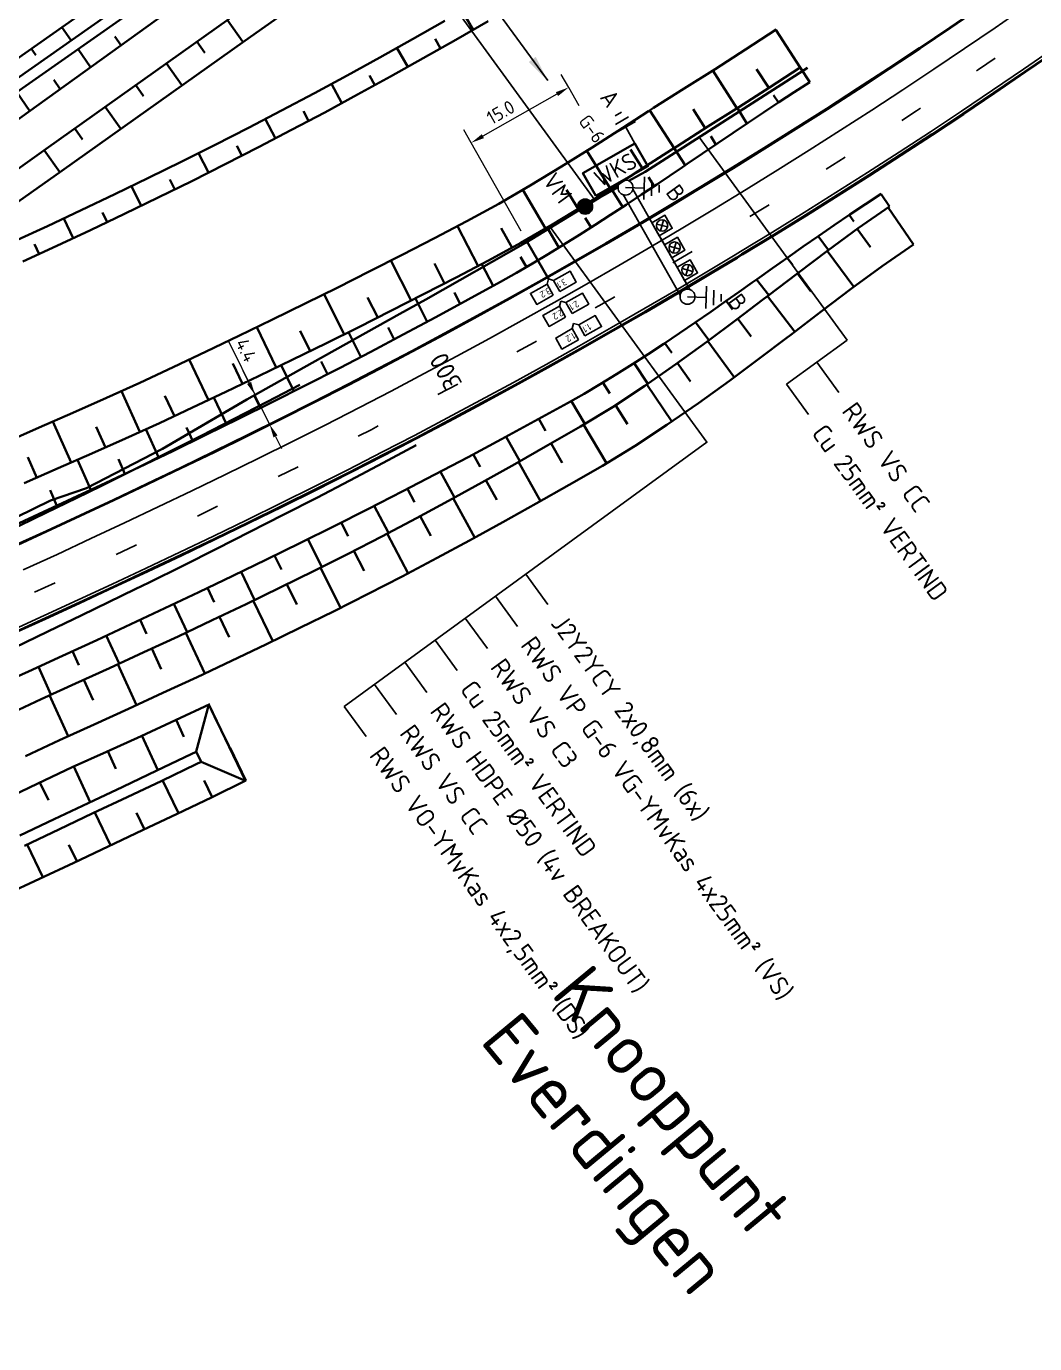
# Model space of a CAD drawing. Header units: metres. Extents: x 134219 to 139178, y 438661 to 444352.
# Drawn here: x 135447.2 to 135582, y 443415.4 to 443591.3 of the extents above; entities that cross this region are included whole.
import ezdxf
from ezdxf.enums import TextEntityAlignment as Align

# ---------------------------------------------------------------- set-up
doc = ezdxf.new("R2010")
doc.units = ezdxf.units.M
doc.linetypes.add('13strp', pattern=[4, 1, -3])
doc.linetypes.add('39strp', pattern=[12, 3, -9])
doc.layers.get('DEFPOINTS').update_dxf_attribs({"color": 193})
for name, color, linetype, lineweight in [('N-WE-AM-KILOMETRERING-S', 7, 'Continuous', 25), ('N-WE-KL-DATA-S', 10, 'Continuous', 25), ('N-WE-KL-DATA-T18', 1, 'Continuous', 18), ('N-WE-KL-DATA-T25', 7, 'Continuous', 25), ('N-WE-KL-ET_AARDING-S', 7, 'Continuous', 25), ('N-WE-KL-ET_AARDING_AARDELECTRODE-T18', 10, 'Continuous', 18), ('N-WE-KL-ET_AARDING_AARDELECTRODE-T25', 7, 'Continuous', 25), ('N-WE-KL-ET_HULPSTUK_MOF-S', 10, 'Continuous', 25), ('N-WE-KL-ET_LS_OV_KABEL-G', 10, 'KL-LS-OV-N', 35), ('N-WE-KL-ET_LS_OV_KABEL-M', 7, 'Continuous', 18), ('N-WE-KL-ET_LS_OV_KABEL-T25', 7, 'Continuous', 25), ('N-WE-KL-ET_LS_OV_KAST-G', 10, 'Continuous', 35), ('N-WE-KL-MONITORING-T18', 1, 'Continuous', 25), ('N-WE-VW-BEWEGWIJZERING_DRAAGCONSTRUCTIE-PORTAAL-S', 10, 'Continuous', 25), ('N-WE-VW-BEWEGWIJZERING_DRAAGCONSTRUCTIE_PORTAAL_POER-S', 7, 'Continuous', 25), ('N-WE-VW-VS-S', 160, 'Continuous', 25), ('N-WE-VW-VS-T18', 10, 'Continuous', 18), ('N-WE-VW-VS-T25', 7, 'Continuous', 25), ('Utd-geleiderail-nw', 8, 'glm a2ee v014$0$f2m40080', 35), ('Utd-ondergr-bs', 8, 'Continuous', 35), ('Utd-ondergr-nw', 8, '13strp', 35), ('X-XX-AL-AANPIJLING-G', 7, 'Continuous', 18), ('X-XX-AL-AANPIJLING-S', 7, 'Continuous', 25)]:
    doc.layers.add(name, color=color, linetype=linetype, lineweight=lineweight)
doc.layers.add('N-WE-KL-MONITORING-T25', color=2, linetype='Continuous')
doc.layers.add('Utd-weg-nw', color=8, linetype='Continuous')
doc.styles.add('alm a2ee v011$0$Iso-rtw', font='NLCS-ISO.ttf')
doc.styles.add('dtm a2ee v011$0$10001819$0$rtw_iso', font='NLCS-ISO.ttf')
doc.styles.add('ISO18', font='NLCS-ISO.ttf')
doc.styles.add('ISO25', font='NLCS-ISO.ttf')
doc.styles.add('NLCS-ISO', font='NLCS-ISO.ttf')
doc.styles.add('NLCS_18', font='NLCS-ISO.ttf', dxfattribs={"height": 1.8})
doc.linetypes.add('glm a2ee v014$0$f2m40080', pattern='A,2,-1,[160,RTW.shx,S=0.5,R=0,X=0,Y=0],-1', length=4)
doc.linetypes.add('KL-LS-OV-N', pattern='A,4,-1,[103,NLCS.SHX,S=0.75,R=0,X=0,Y=0],-1,4,-1.5,["0V",Standard,S=1,R=0,X=0,Y=-0.5],-3', length=14.5)
doc.dimstyles.new('NLCS_t18_pijl_Dimension_l3_h1', dxfattribs={"dimtxt": 1.8, "dimasz": 1.8, "dimexe": 2, "dimexo": 2, "dimgap": 0.7, "dimtad": 1, "dimdec": 1, "dimzin": 0, "dimdsep": 46, "dimtxsty": 'NLCS_18', "dimcen": 2.5, "dimdle": 2, "dimclrd": 256, "dimclre": 256, "dimclrt": 256, "dimadec": 1, "dimazin": 0, "dimtfac": 1, "dimtdec": 1, "dimtofl": 0, "dimtmove": 1, "dimatfit": 0, "dimfxl": 0, "dimtolj": 1, "dimtzin": 0, "dimlwd": 18, "dimlwe": 18, "dimarcsym": 0})
doc.dimstyles.new('UTD', dxfattribs={"dimtxt": 1.8, "dimasz": 1.8, "dimexe": 0, "dimexo": 0, "dimgap": 0.5, "dimtad": 1, "dimdec": 1, "dimzin": 1, "dimdsep": 46, "dimtxsty": 'ISO18', "dimcen": 2.5, "dimclrd": 256, "dimclre": 256, "dimclrt": 1, "dimadec": 0, "dimazin": 0, "dimtfac": 1, "dimtdec": 1, "dimtmove": 0, "dimatfit": 3, "dimfxl": 0, "dimlwd": -1, "dimlwe": -1, "dimarcsym": 0})

# ---------------------------------------------------------------- blocks, each defined once
blk = doc.blocks.new('SVW-TDI_HULP_DETECTIELUS-SO')
blk.add_line((0.5, 0.5), (0, 0))
at = {"color": 0, "linetype": 'ByBlock'}
blk.add_lwpolyline([(0.5, 2.19), (3.04, 2.19), (3.04, 0.5), (0.5, 0.5)], close=True, dxfattribs=at)
at = {"layer": 'N-WE-VW-VS-T18', "linetype": 'ByBlock', "style": 'NLCS-ISO', "flags": 1}
for tag, p in [('OMSCHRIJVING_LEGENDA', (7.74, -6.19)), ('NABIJ_PORTAAL', (7.74, -9.98)), ('LOCATIE', (7.74, -13.76)), ('RIJSTROKEN', (7.74, -17.55)), ('OVERIGE_OPMERKING(EN)_1', (7.74, -21.33)), ('OVERIGE_OPMERKING(EN)_2', (7.74, -25.11))]:
    blk.add_attdef(tag, p, '', height=1.8, dxfattribs=at)
at = {"layer": 'N-WE-VW-VS-T25', "linetype": 'ByBlock', "style": 'NLCS-ISO'}
blk.add_attdef('LUSNUMMER', text='', height=1.8, dxfattribs=at).set_placement((2.26, 1.35), align=Align.MIDDLE)
blk = doc.blocks.new('SVW-BEWEGWIJZERING_DRAAGCONSTRUCTIE_PORTAAL_SIGNALERING (A27 56.900 VWu)')
for points in [[(-0.33, -0.95), (7.3, -14.37)], [(0.98, -0.2), (8.6, -13.63)]]:
    blk.add_lwpolyline(points)
blk = doc.blocks.new('SKL-DATA_SIGNAALGEVER_DYNAMISCH-SO')
blk.add_line((0, 2), (0, -2))
blk.add_lwpolyline([(0, -1), (0, 1), (-2, 1), (-2, -1)], close=True)
for points in [[(-0.47, -0.53), (-1.53, 0.53)], [(-0.47, 0.53), (-1.53, -0.53)]]:
    blk.add_lwpolyline(points)
blk.add_circle((-1, 0), 0.75)
at = {"layer": 'N-WE-KL-DATA-T18', "linetype": 'ByBlock', "style": 'NLCS-ISO', "flags": 1}
for tag, p in [('LEVERANCIER', (0, -6.43)), ('BEHOREND_BIJ_PORTAAL_(CONSTRUCTIENUMMER)', (0, -10.22)), ('LOCATIE', (0, -14)), ('TYPE_SIGNAALGEVER', (0, -17.78)), ('PB-ADRES', (0, -21.57)), ('RIJSTROOK_(1,2,3,ETC.)', (0, -25.35)), ('BPS-CODERING', (0, -29.14)), ('OVERIGE_OPMERKING(EN)_1', (0, -32.92)), ('OVERIGE_OPMERKING(EN)_2', (0, -36.71))]:
    blk.add_attdef(tag, p, '', height=1.8, dxfattribs=at)
at = {"layer": 'N-WE-KL-DATA-T25', "linetype": 'ByBlock', "style": 'NLCS-ISO'}
blk.add_attdef('OMSCHRIJVING_T.B.V._LEGENDA', (0, 4.71), '', height=2.5, dxfattribs=at)
blk = doc.blocks.new('SVW-VS_KAST_BERMKAST-SO')
blk.add_lwpolyline([(-4, -1), (4, -1), (4, -4.5), (-4, -4.5)], close=True)
at = {"layer": 'N-WE-VW-VS-T18', "style": 'NLCS-ISO', "flags": 1}
for tag, p in [('OMSCHRIJVING_LEGENDA', (0, -11.18)), ('CONSTRUCTIENUMMER', (0, -14.97)), ('LOCATIE', (0, -18.75)), ('BPS-CODERING', (0, -22.53)), ('NAAM_TB_POORTNUMMER_1', (0, -26.32)), ('CLID_POORTNUMMER_1', (0, -30.1)), ('IP-ADRES_POORTNUMMER_1', (0, -33.89)), ('NAAM_TB_POORTNUMMER_2', (0, -37.67)), ('CLID_POORTNUMMER_2', (0, -41.46)), ('IP-ADRES_POORTNUMMER_2', (0, -45.24)), ('NAAM_TB_POORTNUMMER_3', (0, -49.03)), ('CLID_POORTNUMMER_3', (0, -52.81)), ('IP-ADRES_POORTNUMMER_3', (0, -56.59)), ('NAAM_TB_POORTNUMMER_4', (0, -60.38)), ('CLID_POORTNUMMER_4', (0, -64.16)), ('IP-ADRES_POORTNUMMER_4', (0, -67.95)), ('NAAM_SWITCH', (0, -71.73)), ('IP-ADRES_SWITCH', (0, -75.52)), ('VOEDINGSPUNT', (0, -79.3)), ('POSITIE_X', (0, -86.87)), ('POSITIE_Y', (0, -90.66)), ('OVERIGE_OPMERKING(EN)_1', (0, -94.44)), ('OVERIGE_OPMERKING(EN)_2', (0, -98.22))]:
    blk.add_attdef(tag, p, '', height=1.8, dxfattribs=at)
at = {"layer": 'N-WE-VW-VS-T18', "style": 'NLCS-ISO'}
blk.add_attdef('GROEPSNUMMER', (0, -83.09), '', height=1.8, dxfattribs=at)
at = {"layer": 'N-WE-VW-VS-T25', "style": 'NLCS-ISO'}
blk.add_attdef('SOORT_KAST', text='', height=2.25, dxfattribs=at).set_placement((0, -2.75), align=Align.MIDDLE_CENTER)
blk = doc.blocks.new('SKL-ET_HULP_MOF_VERBINDINGSMOF-SO')
at = {"ltscale": 10}
h = blk.add_hatch(color=256, dxfattribs=at)
edge = h.paths.add_edge_path()
edge.add_arc((0, 0), 1, 0, 360)
blk.add_circle((0, 0), 1)
at = {"layer": 'N-WE-KL-MONITORING-T18', "style": 'ISO18', "flags": 1}
for tag, p in [('OMSCHRIJVING_LEGENDA', (0, -8.43)), ('LOCATIE', (0, -12.22)), ('MASTNUMMER', (0, -16)), ('VAN', (0, -19.78)), ('NAAR', (0, -23.57)), ('VOEDINGSPUNT', (0, -27.35)), ('GROEPSNUMMER', (0, -31.14)), ('OVERIGE_OPMERKING(EN)_1', (0, -34.92)), ('OVERIGE_OPMERKING(EN)_2', (0, -38.71))]:
    blk.add_attdef(tag, p, '', height=1.8, dxfattribs=at)
at = {"layer": 'N-WE-KL-MONITORING-T25', "style": 'ISO25'}
blk.add_attdef('SOORT_MOF', (0, 2.71), '', height=2.25, dxfattribs=at)
blk = doc.blocks.new('SKL-ET_AARDING_AARDELECTRODE-SO')
for points in [[(0, 0), (2.5, 0)], [(2.5, 1.5), (2.5, -1.5)], [(3.5, 1), (3.5, -1)], [(4.5, -0.5), (4.5, 0.5)]]:
    blk.add_lwpolyline(points)
at = {"layer": 'N-WE-KL-ET_AARDING_AARDELECTRODE-T18', "style": 'NLCS-ISO', "flags": 1}
for tag, p in [('OMSCHRIJVING_LEGENDA', (0, -8.64)), ('CONSTRUCTIENUMMER', (0, -12.42)), ('LOCATIE', (0, -16.2)), ('OVERIGE_OPMERKING(EN)_1', (0, -19.99)), ('OVERIGE_OPMERKING(EN)_2', (0, -23.77))]:
    blk.add_attdef(tag, p, '', height=1.8, dxfattribs=at)
at = {"layer": 'N-WE-KL-ET_AARDING_AARDELECTRODE-T25', "style": 'NLCS-ISO'}
blk.add_attdef('TYPE_SYMBOOL', (0, 4.41), '', height=2.25, dxfattribs=at)
blk = doc.blocks.new('SKL-ET_AARDING_AARDELEKTRODE-SO (1)')
for points in [[(0, 0), (2.5, 0)], [(2.5, 1.5), (2.5, -1.5)], [(3.5, 1), (3.5, -1)], [(4.5, -0.5), (4.5, 0.5)]]:
    blk.add_lwpolyline(points)
at = {"layer": 'N-WE-KL-ET_AARDING_AARDELECTRODE-T18', "style": 'NLCS-ISO', "flags": 1}
for tag, p in [('OMSCHRIJVING_LEGENDA', (0, -8.64)), ('CONSTRUCTIENUMMER', (0, -12.42)), ('LOCATIE', (0, -16.2)), ('OVERIGE_OPMERKING(EN)_1', (0, -19.99)), ('OVERIGE_OPMERKING(EN)_2', (0, -23.77))]:
    blk.add_attdef(tag, p, '', height=1.8, dxfattribs=at)
at = {"layer": 'N-WE-KL-ET_AARDING_AARDELECTRODE-T25', "style": 'NLCS-ISO'}
blk.add_attdef('TYPE_SYMBOOL', (0, 4.41), '', height=2.25, dxfattribs=at)
blk = doc.blocks.new('SVW-BEWEGWIJZERING_DRAAGCONSTRUCTIE_PORTAAL_POER-SO (1)')
blk.add_circle((0, 0), 1)
at = {"layer": 'N-WE-KL-MONITORING-T18', "style": 'ISO18', "flags": 1}
for tag, p in [('OMSCHRIJVING_LEGENDA', (0, 28.56)), ('CONSTRUCTIENUMMER', (0, 24.77)), ('LOCATIE', (0, 20.99)), ('TYPE_POER', (0, 17.21)), ('POSITIE_POER', (0, 13.42)), ('OVERIGE_OPMERKING(EN)_1', (0, 9.64)), ('OVERIGE_OPMERKING(EN)_2', (0, 5.85))]:
    blk.add_attdef(tag, p, '', height=1.8, dxfattribs=at)
blk = doc.blocks.new('SVW-BEWEGWIJZERING_DRAAGCONSTRUCTIE_PORTAAL (1)')
blk.add_circle((0, 0), 1)
at = {"layer": 'N-WE-KL-MONITORING-T18', "style": 'ISO18', "flags": 1}
for tag, p in [('OMSCHRIJVING_LEGENDA', (9, -7.43)), ('CONSTRUCTIENUMMER', (9, -11.22)), ('LOCATIE', (9, -15)), ('LENGTE_PORTAAL', (9, -18.78)), ('TYPE_PORTAAL', (9, -22.57)), ('BPS-CODERING', (9, -26.35)), ('OVERIGE_OPMERKING(EN)_1', (9, -30.14)), ('OVERIGE_OPMERKING(EN)_2', (9, -33.92))]:
    blk.add_attdef(tag, p, '', height=1.8, dxfattribs=at)
blk = doc.blocks.new('*D187')
at = {"layer": 'DEFPOINTS', "color": 0, "transparency": 16777216}
for p in [(135477.8, 443542.05), (135477.8, 443542.05), (135479.73, 443538.15)]:
    blk.add_point(p, dxfattribs=at)
at = {"layer": 'N-WE-KL-ET_LS_OV_KABEL-M', "linetype": 'Continuous', "lineweight": 18, "transparency": 16777216}
for p, q in [((135474.19, 443549.32), (135477.8, 443542.05)), ((135477, 443543.66), (135476.2, 443545.27)), ((135479.73, 443538.15), (135477.8, 443542.05)), ((135480.53, 443536.54), (135481.33, 443534.93))]:
    blk.add_line(p, q, dxfattribs=at)
at = {"layer": 'N-WE-KL-ET_LS_OV_KABEL-M', "lineweight": 18, "transparency": 16777216}
for p, q in [((135477.8, 443542.05), (135476.01, 443541.16)), ((135479.73, 443538.15), (135477.94, 443537.26))]:
    blk.add_line(p, q, dxfattribs=at)
at = {"layer": 'N-WE-KL-ET_LS_OV_KABEL-M', "transparency": 16777216}
for points in [[(135477.27, 443543.8), (135476.73, 443543.53), (135477.8, 443542.05)], [(135480.8, 443536.67), (135480.26, 443536.4), (135479.73, 443538.15)]]:
    blk.add_solid(points, dxfattribs=at)
at = {"layer": 'N-WE-KL-ET_LS_OV_KABEL-M', "transparency": 16777216, "insert": (135476.61, 443548.04), "char_height": 1.8, "attachment_point": 5, "rotation": 296.3936, "style": 'NLCS_18'}
blk.add_mtext('\\A1;4.4', dxfattribs=at)
blk = doc.blocks.new('SAL-AM_KILOMETRERING-SO')
blk.add_lwpolyline([(-37, 0), (-28, 0), (-10, 0)])
at = {"style": 'ISO25'}
blk.add_text('KM', height=2.25, dxfattribs=at).set_placement((-36, 1))
blk.add_attdef('KM', (-31, 1), '', height=2.25, dxfattribs=at)
blk = doc.blocks.new('*D396')
at = {"layer": 'DEFPOINTS', "color": 0, "transparency": 16777216}
for p in [(135519.7, 443583.13), (135506.67, 443575.73), (135506.67, 443575.73)]:
    blk.add_point(p, dxfattribs=at)
at = {"layer": 'N-WE-KL-ET_LS_OV_KABEL-M', "lineweight": 18, "transparency": 16777216}
for p, q in [((135519.7, 443583.13), (135518.71, 443584.87)), ((135506.67, 443575.73), (135505.68, 443577.47))]:
    blk.add_line(p, q, dxfattribs=at)
at = {"layer": 'N-WE-KL-ET_LS_OV_KABEL-M', "linetype": 'Continuous', "lineweight": 18, "transparency": 16777216}
blk.add_line((135518.13, 443582.24), (135508.23, 443576.62), dxfattribs=at)
at = {"layer": 'N-WE-KL-ET_LS_OV_KABEL-M', "transparency": 16777216}
for points in [[(135517.99, 443582.5), (135518.28, 443581.98), (135519.7, 443583.13)], [(135508.09, 443576.88), (135508.38, 443576.36), (135506.67, 443575.73)]]:
    blk.add_solid(points, dxfattribs=at)
at = {"layer": 'N-WE-KL-ET_LS_OV_KABEL-M', "transparency": 16777216, "insert": (135510.61, 443579.81), "char_height": 1.8, "attachment_point": 5, "rotation": 29.5866, "style": 'NLCS_18'}
blk.add_mtext('\\A1;15.0', dxfattribs=at)

msp = doc.modelspace()

# ---------------------------------------------------------------- linework, layer by layer
at = {"layer": 'N-WE-KL-ET_LS_OV_KABEL-G', "flags": 128}
for points in [[(135527.75, 443570.64), (135529.9, 443571.87), (135551.62, 443585.76)], [(135526.29, 443569.81), (135523.79, 443568.37), (135513.95, 443562.4), (135500.62, 443554.83), (135497.13, 443552.89), (135485.44, 443546.35), (135476.71, 443541.44), (135465.44, 443534.88), (135455.27, 443529.64), (135450.45, 443527.98), (135439.15, 443522.46), (135433.34, 443519.58), (135415.87, 443511.31), (135400.8, 443504.55), (135389.18, 443499.08), (135377.1, 443493.4), (135361.32, 443485.24), (135349.16, 443477.67), (135342.13, 443472.76), (135333.62, 443466.6), (135324.79, 443459.26), (135322.37, 443457.35), (135310.06, 443446.13), (135304.58, 443440.29), (135302.49, 443438.15)], [(135516.99, 443557.55), (135514.17, 443562.53)]]:
    msp.add_lwpolyline(points, dxfattribs=at)
at = {"layer": 'N-WE-KL-ET_LS_OV_KABEL-M'}
for points in [[(135521.09, 443580.68), (135519.7, 443583.13)], [(135513.37, 443563.93), (135506.67, 443575.73)]]:
    msp.add_lwpolyline(points, dxfattribs=at)
at = {"layer": 'Utd-geleiderail-nw', "linetype": 'Continuous', "flags": 128}
for points in [[(135483.78, 443543.41), (135479.4, 443541.13), (135475, 443538.86), (135470.58, 443536.61), (135466.16, 443534.37), (135461.73, 443532.15), (135457.28, 443529.95), (135455.47, 443529.06), (135448.37, 443525.6), (135443.91, 443523.45)], [(135499.33, 443535.35), (135494.91, 443533), (135490.47, 443530.66), (135486.03, 443528.35), (135481.57, 443526.05), (135477.11, 443523.77), (135472.63, 443521.51), (135468.15, 443519.26), (135463.66, 443517.04), (135461.8, 443516.12), (135454.65, 443512.64), (135450.13, 443510.47), (135445.61, 443508.31)]]:
    msp.add_lwpolyline(points, dxfattribs=at)
at = {"layer": 'Utd-ondergr-nw', "linetype": 'Continuous'}
for p, q in [((135471.61, 443500.71), (135469.95, 443494.44)), ((135471.61, 443500.71), (135472.73, 443498.39)), ((135473.83, 443496.13), (135476.54, 443490.54)), ((135469.95, 443494.44), (135470.6, 443493.09)), ((135470.6, 443493.09), (135476.54, 443490.54))]:
    msp.add_line(p, q, dxfattribs=at)
at = {"layer": 'Utd-ondergr-nw', "linetype": 'Continuous', "flags": 128}
for points in [[(135508.19, 443632.66), (135473.01, 443605.97), (135442.52, 443584.56), (135409.34, 443561.57), (135373.59, 443538.25), (135337.97, 443515.02), (135304.52, 443492.71), (135275.17, 443473.43)], [(135507.91, 443629.62), (135474.29, 443604.22), (135443.77, 443582.77), (135410.55, 443559.76), (135374.78, 443536.43), (135339.16, 443513.21), (135305.72, 443490.9), (135278.12, 443472.74)], [(135512, 443627.84), (135476.71, 443600.89), (135446.39, 443579.02), (135413.35, 443555.61), (135377.5, 443532.26), (135341.81, 443509.2), (135308.39, 443486.86), (135278.76, 443467.88)], [(135508.87, 443628.46), (135475.17, 443603), (135444.62, 443581.54), (135411.39, 443558.52), (135375.6, 443535.18), (135339.99, 443511.96), (135306.55, 443489.65), (135278.94, 443471.49)], [(135427.22, 443554.52), (135427.43, 443554.67), (135435.64, 443560.42), (135439.38, 443563.07), (135443.8, 443566.21), (135451.96, 443572), (135460.11, 443577.79), (135468.26, 443583.58), (135476.42, 443589.36), (135484.57, 443595.15)], [(135574.75, 443593.92), (135570.67, 443591.15), (135566.57, 443588.39), (135562.46, 443585.67), (135558.32, 443582.97), (135554.17, 443580.29), (135550, 443577.65), (135545.82, 443575.02), (135541.62, 443572.43), (135537.41, 443569.86), (135536.73, 443569.45), (135533.17, 443567.31), (135528.93, 443564.8), (135524.66, 443562.31), (135520.38, 443559.84), (135516.09, 443557.4), (135511.78, 443554.99), (135507.46, 443552.61), (135503.12, 443550.26), (135498.76, 443547.93), (135494.4, 443545.63), (135490.2, 443543.45), (135485.62, 443541.1), (135481.2, 443538.88), (135476.77, 443536.68), (135472.33, 443534.5), (135467.87, 443532.34), (135463.4, 443530.2), (135458.92, 443528.08), (135454.42, 443525.98), (135449.92, 443523.89), (135445.41, 443521.81)], [(135574.79, 443593.87), (135570.71, 443591.09), (135566.61, 443588.34), (135562.49, 443585.61), (135558.36, 443582.91), (135554.21, 443580.23), (135550.04, 443577.59), (135545.86, 443574.96), (135541.66, 443572.37), (135537.44, 443569.8), (135536.76, 443569.39), (135533.21, 443567.25), (135528.96, 443564.74), (135524.7, 443562.24), (135520.42, 443559.78), (135516.12, 443557.34), (135511.82, 443554.93), (135507.49, 443552.55), (135503.15, 443550.19), (135498.8, 443547.87), (135494.43, 443545.56), (135490.23, 443543.38), (135485.65, 443541.04), (135481.23, 443538.82), (135476.8, 443536.62), (135472.36, 443534.44), (135467.9, 443532.28), (135463.43, 443530.14), (135458.95, 443528.02), (135454.45, 443525.91), (135449.95, 443523.82), (135445.44, 443521.75)], [(135505.46, 443593.35), (135506.92, 443590.82)], [(135400.58, 443540.73), (135408.88, 443546.31), (135417.14, 443551.94), (135425.37, 443557.62), (135433.56, 443563.36), (135437.3, 443566.01), (135441.72, 443569.15), (135449.87, 443574.93), (135458.03, 443580.72), (135466.18, 443586.51), (135474.33, 443592.3)], [(135503.15, 443592.02), (135498.82, 443589.56), (135494.47, 443587.14), (135490.1, 443584.74), (135485.72, 443582.38), (135481.32, 443580.05), (135476.9, 443577.75), (135472.47, 443575.48), (135468.02, 443573.24), (135463.56, 443571.04), (135459.08, 443568.87), (135454.58, 443566.73), (135450.07, 443564.62), (135445.55, 443562.54), (135441.01, 443560.5), (135436.45, 443558.49), (135431.88, 443556.51), (135427.3, 443554.56), (135427.22, 443554.52)], [(135547.41, 443590.86), (135543.34, 443588.21), (135539.25, 443585.58), (135535.13, 443583), (135531.03, 443580.39), (135530.37, 443579.97), (135526.94, 443577.75), (135522.84, 443575.13), (135518.72, 443572.55), (135514.56, 443570.03), (135510.36, 443567.58), (135506.09, 443565.25), (135501.77, 443563.01), (135497.44, 443560.79), (135493.11, 443558.58), (135488.77, 443556.39), (135484.6, 443554.32), (135480.04, 443552.09), (135475.65, 443549.98), (135471.25, 443547.87), (135466.84, 443545.78), (135462.4, 443543.7), (135457.93, 443541.69), (135453.45, 443539.69), (135448.96, 443537.71), (135444.45, 443535.73)], [(135508.93, 443591.98), (135504.6, 443589.48), (135500.25, 443587.02), (135495.88, 443584.58), (135491.5, 443582.17), (135487.1, 443579.8), (135482.68, 443577.46), (135478.25, 443575.15), (135473.8, 443572.87), (135469.33, 443570.63), (135464.85, 443568.41), (135460.35, 443566.23), (135455.83, 443564.08), (135451.3, 443561.96), (135446.76, 443559.88)], [(135453.21, 443589.41), (135451.97, 443591.19)], [(135476.18, 443589.2), (135474.1, 443592.13)], [(135547.37, 443590.83), (135550.64, 443585.8)], [(135459.06, 443589.93), (135459.89, 443588.75)], [(135471.07, 443587.77), (135470.02, 443589.24)], [(135501.84, 443589.6), (135502.56, 443588.33)], [(135584.82, 443588.08), (135580.7, 443585.24), (135576.56, 443582.43), (135572.41, 443579.64), (135568.24, 443576.88), (135564.05, 443574.14), (135559.84, 443571.43), (135555.62, 443568.75), (135551.38, 443566.09), (135547.13, 443563.46), (135542.85, 443560.86), (135542.17, 443560.44), (135538.57, 443558.28), (135534.26, 443555.73), (135529.94, 443553.21), (135525.61, 443550.71), (135521.25, 443548.24), (135516.89, 443545.8), (135512.51, 443543.38), (135508.11, 443541), (135503.7, 443538.64), (135499.27, 443536.3), (135495.02, 443534.1), (135490.38, 443531.72), (135485.91, 443529.47), (135481.43, 443527.25), (135476.94, 443525.04), (135472.43, 443522.86), (135467.92, 443520.7), (135463.4, 443518.57), (135458.87, 443516.44), (135454.33, 443514.34), (135449.79, 443512.25), (135445.24, 443510.17)], [(135584.86, 443588.03), (135580.74, 443585.19), (135576.6, 443582.37), (135572.45, 443579.58), (135568.27, 443576.82), (135564.09, 443574.08), (135559.88, 443571.37), (135555.66, 443568.69), (135551.42, 443566.03), (135547.16, 443563.4), (135542.89, 443560.8), (135542.2, 443560.38), (135538.6, 443558.22), (135534.3, 443555.67), (135529.98, 443553.14), (135525.64, 443550.65), (135521.29, 443548.18), (135516.92, 443545.74), (135512.54, 443543.32), (135508.14, 443540.93), (135503.73, 443538.57), (135499.3, 443536.24), (135495.05, 443534.03), (135490.41, 443531.66), (135485.94, 443529.41), (135481.46, 443527.18), (135476.97, 443524.98), (135472.46, 443522.8), (135467.95, 443520.64), (135463.43, 443518.5), (135458.9, 443516.38), (135454.36, 443514.27), (135449.82, 443512.18), (135445.27, 443510.11)], [(135448.5, 443587.43), (135447.88, 443588.32)], [(135454.15, 443588.23), (135455.83, 443585.82)], [(135496.76, 443588.42), (135498.19, 443585.86)], [(135550.64, 443585.8), (135546.54, 443583.13), (135542.42, 443580.49), (135538.27, 443577.89), (135534.13, 443575.26), (135533.47, 443574.83), (135530.02, 443572.6), (135525.89, 443569.96), (135521.73, 443567.36), (135517.54, 443564.82), (135513.3, 443562.36), (135509, 443560), (135504.65, 443557.75), (135500.29, 443555.51), (135495.92, 443553.28), (135491.55, 443551.08), (135487.34, 443548.99), (135482.75, 443546.74), (135478.34, 443544.61), (135473.9, 443542.49), (135469.46, 443540.38), (135465.01, 443538.3), (135460.51, 443536.27), (135456.01, 443534.26), (135451.49, 443532.27), (135446.96, 443530.29)], [(135468.03, 443583.41), (135465.95, 443586.34)], [(135544.81, 443585.58), (135546.43, 443583.06)], [(135550.63, 443585.79), (135551.91, 443583.83)], [(135551.91, 443583.83), (135549.84, 443582.5), (135547.79, 443581.16), (135545.74, 443579.8), (135543.7, 443578.44), (135541.66, 443577.07), (135539.62, 443575.69), (135537.58, 443574.31), (135535.54, 443572.93), (135534.89, 443572.49), (135531.46, 443570.18), (135529.41, 443568.81), (135527.36, 443567.46), (135525.3, 443566.11), (135523.23, 443564.77), (135521.15, 443563.45), (135519.06, 443562.15), (135516.96, 443560.87), (135514.85, 443559.61), (135512.72, 443558.37), (135510.58, 443557.16), (135506.27, 443554.79), (135501.94, 443552.44), (135497.6, 443550.12), (135493.25, 443547.82), (135489.06, 443545.65), (135484.49, 443543.31), (135480.09, 443541.1), (135475.67, 443538.9), (135471.24, 443536.73), (135466.8, 443534.58), (135462.33, 443532.44), (135457.86, 443530.33), (135453.38, 443528.23), (135448.88, 443526.14), (135444.37, 443524.06)], [(135450.91, 443584.13), (135451.77, 443582.9)], [(135493.09, 443584.71), (135493.79, 443583.43)], [(135538.97, 443585.41), (135542.17, 443580.34)], [(135445.96, 443582.48), (135447.71, 443579.97)], [(135462.91, 443581.98), (135461.87, 443583.45)], [(135487.99, 443583.61), (135489.38, 443581.03)], [(135547.07, 443582.08), (135547.71, 443581.1)], [(135459.88, 443577.62), (135457.79, 443580.56)], [(135542.23, 443580.37), (135543.52, 443578.32)], [(135479.16, 443578.92), (135480.51, 443576.33)], [(135484.27, 443579.96), (135484.95, 443578.67)], [(135530.52, 443580.06), (135533.78, 443575.03)], [(135536.33, 443580.22), (135537.94, 443577.68)], [(135454.76, 443576.19), (135453.71, 443577.66)], [(135475.38, 443575.33), (135476.05, 443574.03)], [(135533.77, 443575.03), (135535.26, 443572.74)], [(135538.68, 443576.62), (135539.37, 443575.52)], [(135451.72, 443571.83), (135449.64, 443574.77)], [(135470.26, 443574.37), (135471.57, 443571.76)], [(135522.1, 443574.67), (135525.29, 443569.59)], [(135527.94, 443574.83), (135529.56, 443572.31)], [(135461.29, 443569.94), (135462.57, 443567.31)], [(135466.43, 443570.83), (135467.08, 443569.52)], [(135530.34, 443571.13), (135531.1, 443569.94)], [(135561.46, 443568.91), (135559.35, 443567.54), (135557.26, 443566.15), (135555.18, 443564.75), (135553.1, 443563.32), (135551.04, 443561.89), (135548.98, 443560.44), (135546.92, 443558.99), (135544.86, 443557.54), (135544.2, 443557.07), (135542.47, 443555.85), (135540.74, 443554.63), (135538.68, 443553.18), (135536.6, 443551.75), (135534.52, 443550.32), (135532.43, 443548.91), (135530.32, 443547.53), (135528.21, 443546.16), (135526.07, 443544.82), (135523.92, 443543.51), (135521.75, 443542.23), (135519.56, 443540.99), (135515.15, 443538.56), (135510.72, 443536.15), (135506.28, 443533.78), (135501.82, 443531.43), (135497.54, 443529.21), (135492.86, 443526.82), (135488.37, 443524.55), (135483.86, 443522.31), (135479.34, 443520.1), (135474.82, 443517.91), (135470.28, 443515.74), (135465.74, 443513.59), (135461.19, 443511.46), (135456.64, 443509.34), (135452.08, 443507.25), (135447.52, 443505.16), (135442.95, 443503.09)], [(135513.57, 443569.45), (135516.61, 443564.29)], [(135519.42, 443569.47), (135520.98, 443566.91)], [(135525.36, 443569.63), (135526.91, 443567.16)], [(135562.55, 443567.21), (135561.43, 443568.89)], [(135562.55, 443567.21), (135558.39, 443564.35), (135554.33, 443561.36), (135550.29, 443558.31), (135546.25, 443555.24), (135545.61, 443554.75), (135542.21, 443552.17), (135538.14, 443549.14), (135534.03, 443546.16), (135529.86, 443543.27), (135525.62, 443540.5), (135521.29, 443537.87), (135516.9, 443535.34), (135512.5, 443532.84), (135508.08, 443530.37), (135503.65, 443527.93), (135499.38, 443525.63), (135494.72, 443523.16), (135490.22, 443520.85), (135485.7, 443518.59), (135481.17, 443516.36), (135476.63, 443514.15), (135472.07, 443511.98), (135467.51, 443509.83), (135462.94, 443507.7), (135458.37, 443505.6), (135453.79, 443503.52), (135449.2, 443501.45), (135444.66, 443499.31)], [(135457.41, 443566.45), (135458.04, 443565.13)], [(135565.78, 443562.16), (135562.38, 443567.1)], [(135452.26, 443565.64), (135453.5, 443562.99)], [(135504.83, 443564.6), (135507.61, 443559.28)], [(135516.83, 443564.41), (135518.4, 443561.75)], [(135521.9, 443565.71), (135522.68, 443564.42)], [(135557.81, 443565.24), (135557.19, 443566.11)], [(135510.68, 443564.34), (135512.14, 443561.72)], [(135554.4, 443561.41), (135553.02, 443563.27)], [(135560, 443561.82), (135558.26, 443564.26)], [(135565.78, 443562.16), (135561.6, 443559.28), (135557.5, 443556.27), (135553.42, 443553.2), (135549.36, 443550.11), (135548.71, 443549.61), (135545.29, 443547.02), (135541.18, 443543.97), (135537.04, 443540.97), (135532.83, 443538.06), (135528.56, 443535.27), (135524.2, 443532.62), (135519.78, 443530.08), (135515.35, 443527.56), (135510.9, 443525.07), (135506.43, 443522.62), (135502.13, 443520.3), (135497.43, 443517.81), (135492.9, 443515.49), (135488.35, 443513.21), (135483.79, 443510.96), (135479.23, 443508.74), (135474.65, 443506.56), (135470.07, 443504.4), (135465.48, 443502.27), (135460.89, 443500.16), (135456.29, 443498.06), (135451.69, 443495.99), (135447.13, 443493.84)], [(135448.33, 443562.21), (135448.94, 443560.88)], [(135557.81, 443556.5), (135554.24, 443561.29)], [(135495.93, 443560.02), (135498.67, 443554.68)], [(135501.75, 443559.63), (135503.12, 443556.97)], [(135508.1, 443559.54), (135509.62, 443556.64)], [(135513.27, 443560.53), (135514.04, 443559.14)], [(135549.65, 443559.4), (135548.9, 443560.39)], [(135546.43, 443555.37), (135544.81, 443557.5)], [(135552.05, 443555.9), (135550.25, 443558.28)], [(135504.43, 443555.73), (135505.21, 443554.21)], [(135487.01, 443555.52), (135489.68, 443550.15)], [(135492.83, 443555.08), (135494.18, 443552.4)], [(135499.21, 443554.96), (135500.81, 443551.83)], [(135541.59, 443553.49), (135540.73, 443554.62)], [(135549.89, 443550.51), (135546.27, 443555.25)], [(135544.08, 443549.85), (135542.29, 443552.23)], [(135478.02, 443551.12), (135480.63, 443545.72)], [(135483.84, 443550.61), (135485.16, 443547.92)], [(135490.28, 443550.45), (135491.93, 443547.14)], [(135495.56, 443551.08), (135496.38, 443549.47)], [(135538.44, 443549.36), (135536.66, 443551.78)], [(135533.47, 443547.71), (135532.56, 443549)], [(135541.81, 443544.43), (135538.28, 443549.24)], [(135469, 443546.81), (135471.58, 443541.39)], [(135474.81, 443546.25), (135476.1, 443543.54)], [(135481.3, 443546.04), (135482.99, 443542.56)], [(135486.63, 443546.53), (135487.47, 443544.84)], [(135530.29, 443543.57), (135528.43, 443546.31)], [(135535.96, 443543.87), (135534.23, 443546.31)], [(135525.19, 443542.27), (135524.27, 443543.72)], [(135533.47, 443538.5), (135530.12, 443543.46)], [(135459.94, 443542.59), (135462.4, 443537.12)], [(135465.75, 443541.96), (135467.02, 443539.24)], [(135472.29, 443541.72), (135474.02, 443538.09)], [(135477.65, 443542.09), (135478.51, 443540.31)], [(135521.85, 443538.21), (135520.03, 443541.26)], [(135527.55, 443538.18), (135525.94, 443540.71)], [(135450.8, 443538.52), (135453.22, 443533.03)], [(135516.62, 443537.28), (135515.71, 443538.87)], [(135524.74, 443532.95), (135521.68, 443538.11)], [(135456.59, 443537.81), (135457.81, 443535.07)], [(135463.22, 443537.49), (135464.94, 443533.69)], [(135468.63, 443537.74), (135469.5, 443535.89)], [(135513.18, 443533.23), (135511.34, 443536.49)], [(135518.84, 443532.99), (135517.35, 443535.6)], [(135447.43, 443533.76), (135448.63, 443531.02)], [(135454.09, 443533.42), (135455.87, 443529.39)], [(135459.54, 443533.49), (135460.41, 443531.53)], [(135507.88, 443532.46), (135506.95, 443534.14)], [(135515.95, 443527.9), (135513, 443533.13)], [(135504.44, 443528.37), (135502.55, 443531.82)], [(135450.42, 443529.34), (135451.33, 443527.27)], [(135499.09, 443527.75), (135498.15, 443529.52)], [(135510.1, 443528.06), (135508.64, 443530.68)], [(135507.14, 443523), (135504.26, 443528.27)], [(135495.62, 443523.64), (135493.73, 443527.26)], [(135501.28, 443523.25), (135499.86, 443525.89)], [(135490.25, 443523.19), (135489.31, 443525.03)], [(135486.72, 443519.1), (135484.86, 443522.81)], [(135498.23, 443518.23), (135495.45, 443523.55)], [(135481.32, 443518.75), (135480.4, 443520.62)], [(135492.36, 443518.58), (135491, 443521.26)], [(135489.21, 443513.64), (135486.54, 443519.01)], [(135477.74, 443514.69), (135475.93, 443518.44)], [(135472.34, 443514.41), (135471.44, 443516.29)], [(135483.38, 443514.1), (135482.06, 443516.79)], [(135468.71, 443510.39), (135466.94, 443514.16)], [(135480.17, 443509.2), (135477.56, 443514.6)], [(135463.31, 443510.16), (135462.44, 443512.04)], [(135474.34, 443509.73), (135473.05, 443512.44)], [(135459.64, 443506.19), (135457.92, 443509.94)], [(135471.08, 443504.88), (135468.53, 443510.31)], [(135465.26, 443505.47), (135464, 443508.19)], [(135454.24, 443505.98), (135453.39, 443507.85)], [(135450.53, 443502.05), (135448.85, 443505.77)], [(135461.96, 443500.65), (135459.46, 443506.1)], [(135456.15, 443501.29), (135454.91, 443504.03)], [(135452.83, 443496.51), (135450.35, 443501.97)], [(135471.77, 443500.78), (135467.17, 443498.64), (135462.56, 443496.52), (135457.96, 443494.43), (135453.35, 443492.35), (135448.78, 443490.19), (135444.24, 443488)], [(135476.54, 443490.54), (135471.61, 443500.71)], [(135468.29, 443496.4), (135467.24, 443498.67)], [(135464.81, 443491.97), (135462.69, 443496.58)], [(135469.95, 443494.43), (135469.28, 443494.11), (135464.69, 443491.91), (135460.11, 443489.73), (135455.52, 443487.57), (135450.94, 443485.41), (135446.38, 443483.24)], [(135459.21, 443492.16), (135458.14, 443494.51)], [(135474.45, 443494.95), (135476.58, 443490.57)], [(135470.6, 443493.09), (135469.91, 443492.75), (135465.32, 443490.55), (135460.73, 443488.37), (135456.14, 443486.21), (135451.56, 443484.04), (135446.99, 443481.87)], [(135455.78, 443487.69), (135453.59, 443492.46)], [(135476.58, 443490.57), (135471.97, 443488.33), (135467.37, 443486.12), (135462.76, 443483.94), (135458.16, 443481.78), (135453.57, 443479.61), (135448.98, 443477.44), (135444.4, 443475.3)], [(135465.45, 443490.61), (135467.55, 443486.21)], [(135471.01, 443490.58), (135472.07, 443488.38)], [(135450.19, 443487.96), (135449.06, 443490.33)], [(135456.41, 443486.33), (135458.49, 443481.93)], [(135461.97, 443486.26), (135463.02, 443484.06)], [(135447.37, 443482.05), (135449.44, 443477.66)], [(135452.93, 443482), (135453.97, 443479.8)]]:
    msp.add_lwpolyline(points, dxfattribs=at)
at = {"layer": 'Utd-weg-nw', "linetype": '39strp', "flags": 128}
msp.add_lwpolyline([(135728.09, 443738.86), (135725.39, 443734.69), (135722.65, 443730.55), (135721.51, 443728.85), (135719.87, 443726.43), (135717.05, 443722.35), (135714.18, 443718.29), (135711.28, 443714.26), (135708.33, 443710.26), (135705.34, 443706.29), (135702.32, 443702.35), (135699.26, 443698.44), (135696.15, 443694.56), (135693.01, 443690.71), (135689.83, 443686.9), (135686.61, 443683.11), (135683.36, 443679.36), (135680.06, 443675.64), (135676.74, 443671.95), (135673.37, 443668.3), (135669.97, 443664.68), (135666.53, 443661.1), (135663.05, 443657.55), (135659.54, 443654.03), (135656, 443650.55), (135652.42, 443647.11), (135648.8, 443643.7), (135645.16, 443640.33), (135641.47, 443636.99), (135640.41, 443636.05), (135637.76, 443633.7), (135634.01, 443630.44), (135630.23, 443627.21), (135626.42, 443624.03), (135622.58, 443620.88), (135617.83, 443617.08), (135614.8, 443614.7), (135610.86, 443611.66), (135606.9, 443608.66), (135602.65, 443605.49), (135598.9, 443602.73), (135594.87, 443599.8), (135590.82, 443596.9), (135586.76, 443594.02), (135582.68, 443591.17), (135578.58, 443588.34), (135574.46, 443585.54), (135570.33, 443582.76), (135566.18, 443580.01), (135562.01, 443577.29), (135557.82, 443574.59), (135553.62, 443571.92), (135549.4, 443569.28), (135545.16, 443566.66), (135540.91, 443564.06), (135540.23, 443563.65), (135536.64, 443561.5), (135532.36, 443558.96), (135528.06, 443556.45), (135523.74, 443553.96), (135519.41, 443551.51), (135515.07, 443549.08), (135510.71, 443546.67), (135506.33, 443544.3), (135501.94, 443541.95), (135497.53, 443539.63), (135493.3, 443537.43), (135488.68, 443535.07), (135484.23, 443532.82), (135479.77, 443530.61), (135475.29, 443528.41), (135470.81, 443526.24), (135466.31, 443524.09), (135461.8, 443521.96), (135457.28, 443519.84), (135452.76, 443517.74), (135448.23, 443515.66), (135443.69, 443513.58), (135439.14, 443511.52), (135434.59, 443509.47), (135430.03, 443507.43), (135425.47, 443505.39), (135420.9, 443503.36), (135416.34, 443501.33), (135412.08, 443499.44), (135407.82, 443497.56), (135407.2, 443497.28), (135402.63, 443495.24), (135398.06, 443493.17), (135393.49, 443491.08), (135388.94, 443488.96), (135384.39, 443486.78), (135379.87, 443484.54), (135376.88, 443483), (135375.04, 443482.04), (135373.89, 443481.44), (135370.93, 443479.83), (135370.05, 443479.35), (135367.4, 443477.86), (135364.76, 443476.34), (135362.14, 443474.79), (135359.26, 443473.03), (135356.4, 443471.23), (135353.57, 443469.39), (135350.76, 443467.52), (135347.98, 443465.6), (135345.23, 443463.65), (135342.51, 443461.65), (135339.81, 443459.62), (135337.14, 443457.55), (135334.5, 443455.45), (135331.89, 443453.31), (135329.31, 443451.13), (135326.76, 443448.92), (135324.24, 443446.67), (135321.75, 443444.39), (135319.3, 443442.07), (135316.87, 443439.72), (135314.48, 443437.33), (135312.12, 443434.92), (135309.8, 443432.47), (135307.51, 443429.98), (135305.26, 443427.47), (135303.04, 443424.93), (135300.86, 443422.35), (135298.94, 443420.03), (135298.71, 443419.75), (135296.6, 443417.11), (135295.25, 443415.39)], dxfattribs=at)
at = {"layer": 'Utd-weg-nw', "linetype": 'Continuous', "flags": 128}
for points in [[(135580.77, 443593.92), (135576.69, 443591.1), (135572.59, 443588.31), (135568.47, 443585.55), (135564.33, 443582.81), (135560.18, 443580.1), (135556.02, 443577.41), (135551.83, 443574.75), (135547.63, 443572.12), (135543.41, 443569.51), (135539.18, 443566.93), (135538.5, 443566.52), (135534.93, 443564.38), (135530.66, 443561.85), (135526.38, 443559.35), (135522.08, 443556.87), (135517.77, 443554.43), (135513.44, 443552), (135509.1, 443549.61), (135504.74, 443547.25), (135500.37, 443544.91), (135495.98, 443542.59), (135491.77, 443540.41), (135487.16, 443538.05), (135482.73, 443535.82), (135478.29, 443533.61), (135473.83, 443531.43), (135469.35, 443529.26), (135464.87, 443527.12), (135460.37, 443524.99), (135455.87, 443522.88), (135451.35, 443520.78), (135446.83, 443518.7)], [(135584.59, 443588.41), (135580.47, 443585.57), (135576.34, 443582.76), (135572.19, 443579.97), (135568.02, 443577.21), (135563.83, 443574.48), (135559.63, 443571.77), (135555.41, 443569.09), (135551.17, 443566.43), (135546.92, 443563.8), (135542.65, 443561.2), (135541.96, 443560.78), (135538.36, 443558.62), (135534.06, 443556.07), (135529.74, 443553.55), (135525.41, 443551.06), (135521.06, 443548.59), (135516.69, 443546.15), (135512.31, 443543.73), (135507.92, 443541.35), (135503.51, 443538.99), (135499.09, 443536.66), (135494.84, 443534.45), (135490.19, 443532.08), (135485.73, 443529.83), (135481.25, 443527.6), (135476.76, 443525.4), (135472.26, 443523.22), (135467.75, 443521.07), (135463.23, 443518.93), (135458.7, 443516.81), (135454.16, 443514.7), (135449.62, 443512.61), (135445.07, 443510.53)]]:
    msp.add_lwpolyline(points, dxfattribs=at)
at = {"layer": 'X-XX-AL-AANPIJLING-S'}
for p, q in [((135523.23, 443568.03), (135473.91, 443635.75)), ((135556.89, 443549.4), (135537.14, 443576.51)), ((135555.79, 443542.41), (135552.85, 443546.45)), ((135551.75, 443539.47), (135548.8, 443543.51)), ((135516.91, 443514.1), (135513.97, 443518.14)), ((135512.87, 443511.15), (135509.93, 443515.2)), ((135508.83, 443508.21), (135505.88, 443512.25)), ((135504.79, 443505.27), (135501.84, 443509.31)), ((135500.74, 443502.32), (135497.8, 443506.37)), ((135496.7, 443499.38), (135493.76, 443503.42)), ((135492.66, 443496.44), (135489.72, 443500.48))]:
    msp.add_line(p, q, dxfattribs=at)
for points in [[(135489.72, 443500.48), (135538.16, 443535.76), (135517.29, 443564.43)], [(135548.8, 443543.51), (135556.89, 443549.4)]]:
    msp.add_lwpolyline(points, dxfattribs=at)

# ---------------------------------------------------------------- block references
at = {"layer": 'N-WE-AM-KILOMETRERING-S'}
ref = msp.add_blockref('SAL-AM_KILOMETRERING-SO', (135522.78, 443575.95), dxfattribs=dict(at, rotation=306.065996042389))
ref.add_attrib('KM', '56.900', (135505.34, 443601.6), dxfattribs={"layer": 'N-WE-KL-MONITORING-T25', "height": 2.25, "rotation": 306.066, "style": 'ISO25'})
at = {"layer": 'N-WE-KL-DATA-S', "rotation": 209.5865955008062}
for p in [(135531.31, 443564.2), (135532.98, 443561.26), (135534.69, 443558.24)]:
    msp.add_blockref('SKL-DATA_SIGNAALGEVER_DYNAMISCH-SO', p, dxfattribs=at)
at = {"layer": 'N-WE-KL-ET_AARDING-S'}
ref = msp.add_blockref('SKL-ET_AARDING_AARDELECTRODE-SO', (135528.55, 443575.65), dxfattribs=dict(at, rotation=119.5865954995157))
ref.add_attrib('TYPE_SYMBOOL', 'A', (135523.76, 443581.79), dxfattribs={"layer": 'N-WE-KL-MONITORING-T25', "height": 2.25, "rotation": 306.066, "style": 'ISO25'})
ref = msp.add_blockref('SKL-ET_AARDING_AARDELEKTRODE-SO (1)', (135527.29, 443569.76), dxfattribs=dict(at, xscale=-1, rotation=178.1303773790045))
ref.add_attrib('TYPE_SYMBOOL', 'B', (135532.56, 443569.11), dxfattribs={"layer": 'N-WE-KL-MONITORING-T25', "height": 2.25, "rotation": 306.066, "style": 'ISO25'})
ref = msp.add_blockref('SKL-ET_AARDING_AARDELEKTRODE-SO (1)', (135535.57, 443555.18), dxfattribs=dict(at, xscale=-1, rotation=178.1303773790045))
ref.add_attrib('TYPE_SYMBOOL', 'B', (135540.84, 443554.53), dxfattribs={"layer": 'N-WE-KL-MONITORING-T25', "height": 2.25, "rotation": 306.066, "style": 'ISO25'})
at = {"layer": 'N-WE-KL-ET_HULPSTUK_MOF-S'}
ref = msp.add_blockref('SKL-ET_HULP_MOF_VERBINDINGSMOF-SO', (135521.9, 443567.22), dxfattribs=at)
ref.add_attrib('SOORT_MOF', 'VM', (135516.13, 443570.66), dxfattribs={"layer": 'N-WE-KL-MONITORING-T25', "height": 2.25, "rotation": 306.066, "style": 'ISO25'})
at = {"layer": 'N-WE-KL-ET_LS_OV_KAST-G'}
ref = msp.add_blockref('SVW-VS_KAST_BERMKAST-SO', (135527.29, 443569.76), dxfattribs=dict(at, xscale=-1, rotation=209.5865955004179))
ref.add_attrib('SOORT_KAST', 'WKS', dxfattribs={"layer": 'N-WE-KL-MONITORING-T25', "height": 2.25, "rotation": 29.5866, "style": 'ISO25'}).set_placement((135525.93, 443572.15), align=Align.MIDDLE_CENTER)
ref.add_attrib('GROEPSNUMMER', 'G-6', (135520.93, 443578.63), dxfattribs={"layer": 'N-WE-KL-MONITORING-T18', "height": 1.8, "rotation": 306.066, "style": 'ISO18'})
at = {"layer": 'N-WE-VW-BEWEGWIJZERING_DRAAGCONSTRUCTIE-PORTAAL-S'}
msp.add_blockref('SVW-BEWEGWIJZERING_DRAAGCONSTRUCTIE_PORTAAL_SIGNALERING (A27 56.900 VWu)', (135527.29, 443569.76), dxfattribs=at)
at = {"layer": 'N-WE-VW-BEWEGWIJZERING_DRAAGCONSTRUCTIE_PORTAAL_POER-S', "rotation": 306.8093323703039}
for name, p in [('SVW-BEWEGWIJZERING_DRAAGCONSTRUCTIE_PORTAAL_POER-SO (1)', (135527.29, 443569.76)), ('SVW-BEWEGWIJZERING_DRAAGCONSTRUCTIE_PORTAAL (1)', (135527.29, 443569.76)), ('SVW-BEWEGWIJZERING_DRAAGCONSTRUCTIE_PORTAAL_POER-SO (1)', (135535.57, 443555.18))]:
    msp.add_blockref(name, p, dxfattribs=at)
at = {"layer": 'N-WE-VW-VS-S'}
ref = msp.add_blockref('SVW-TDI_HULP_DETECTIELUS-SO', (135516.99, 443557.55), dxfattribs=dict(at, rotation=209.5135520523849))
ref.add_attrib('LUSNUMMER', '3.2', dxfattribs={"layer": 'N-WE-KL-MONITORING-T18', "height": 0.9, "rotation": 209.5136, "style": 'ISO18'}).set_placement((135516.59, 443555.71), align=Align.MIDDLE_CENTER)
ref = msp.add_blockref('SVW-TDI_HULP_DETECTIELUS-SO', (135516.99, 443557.55), dxfattribs=dict(at, xscale=-1, rotation=209.5135520463724))
ref.add_attrib('LUSNUMMER', '3.1', dxfattribs={"layer": 'N-WE-KL-MONITORING-T18', "height": 0.9, "rotation": 209.5136, "style": 'ISO18'}).set_placement((135518.77, 443556.94), align=Align.MIDDLE_CENTER)
ref = msp.add_blockref('SVW-TDI_HULP_DETECTIELUS-SO', (135518.65, 443554.61), dxfattribs=dict(at, xscale=-1, rotation=209.5135520463724))
ref.add_attrib('LUSNUMMER', '2.1', dxfattribs={"layer": 'N-WE-KL-MONITORING-T18', "height": 0.9, "rotation": 209.5136, "style": 'ISO18'}).set_placement((135520.43, 443554.01), align=Align.MIDDLE_CENTER)
ref = msp.add_blockref('SVW-TDI_HULP_DETECTIELUS-SO', (135518.65, 443554.61), dxfattribs=dict(at, rotation=209.5135520523849))
ref.add_attrib('LUSNUMMER', '2.2', dxfattribs={"layer": 'N-WE-KL-MONITORING-T18', "height": 0.9, "rotation": 209.5136, "style": 'ISO18'}).set_placement((135518.26, 443552.78), align=Align.MIDDLE_CENTER)
ref = msp.add_blockref('SVW-TDI_HULP_DETECTIELUS-SO', (135520.36, 443551.6), dxfattribs=dict(at, xscale=-1, rotation=209.5135520463724))
ref.add_attrib('LUSNUMMER', '1.1', dxfattribs={"layer": 'N-WE-KL-MONITORING-T18', "height": 0.9, "rotation": 209.5136, "style": 'ISO18'}).set_placement((135522.13, 443551), align=Align.MIDDLE_CENTER)
ref = msp.add_blockref('SVW-TDI_HULP_DETECTIELUS-SO', (135520.36, 443551.6), dxfattribs=dict(at, rotation=209.5135520523849))
ref.add_attrib('LUSNUMMER', '1.2', dxfattribs={"layer": 'N-WE-KL-MONITORING-T18', "height": 0.9, "rotation": 209.5136, "style": 'ISO18'}).set_placement((135519.96, 443549.77), align=Align.MIDDLE_CENTER)

# ---------------------------------------------------------------- texts
at = {"layer": 'N-WE-KL-ET_LS_OV_KABEL-T25', "style": 'NLCS-ISO'}
for s, p in [('RWS VS CC', (135557.09, 443540.63)), ('Cu 25mm² VERTIND', (135553.05, 443537.68)), ('J2Y2YCY 2x0,8mm (6x)', (135518.21, 443512.31)), ('RWS VP G-6 VG-YMvKas 4x25mm² (VS)', (135514.17, 443509.37)), ('RWS VS C3', (135510.13, 443506.42)), ('Cu 25mm² VERTIND', (135506.09, 443503.48)), ('RWS HDPE Ø50 (4v BREAKOUT)', (135502.05, 443500.54)), ('RWS VS CC', (135498, 443497.59)), ('RWS VO-YMvKas 4x2,5mm² (DS)', (135493.96, 443494.65))]:
    msp.add_text(s, height=2.5, rotation=306.066, dxfattribs=at).set_placement(p, align=Align.MIDDLE_LEFT)
at = {"layer": 'Utd-ondergr-bs', "style": 'dtm a2ee v011$0$10001819$0$rtw_iso'}
for s, p in [('Knooppunt', (135533.56, 443447.72)), ('Everdingen', (135524.61, 443440.79))]:
    msp.add_text(s, height=7, rotation=309.6026, dxfattribs=at).set_placement(p, align=Align.MIDDLE_CENTER)
at = {"layer": 'Utd-ondergr-nw', "color": 7, "style": 'alm a2ee v011$0$Iso-rtw'}
msp.add_text('300', height=2.5, rotation=118.5401, dxfattribs=at).set_placement((135505.54, 443543.63))

# ---------------------------------------------------------------- dimensions: what is measured, and where the dimension line sits
at = {"layer": 'N-WE-KL-ET_LS_OV_KABEL-M'}
for base, p1, p2, angle, picture, middle in [((135506.67, 443575.73), (135519.7, 443583.13), (135506.67, 443575.73), 209.5866, '*D396', (135511.4, 443578.42)), ((135477.8, 443542.05), (135479.73, 443538.15), (135477.8, 443542.05), 116.3936, '*D187', (135475.18, 443547.32))]:
    dim = msp.add_linear_dim(base=base, p1=p1, p2=p2, angle=angle, dimstyle='NLCS_t18_pijl_Dimension_l3_h1', dxfattribs=at)
    dim.commit()
    dim.dimension.update_dxf_attribs({"geometry": picture, "text_midpoint": middle, "dimtype": 161})

# ---------------------------------------------------------------- leaders
at = {"layer": 'X-XX-AL-AANPIJLING-G'}
msp.add_leader([(135516.89, 443584.04), (135477.38, 443638.29)], dimstyle='UTD', override={"dimasz": 3.5, "dimfxl": 0}, dxfattribs=at)

doc.saveas('drawing.dxf')
